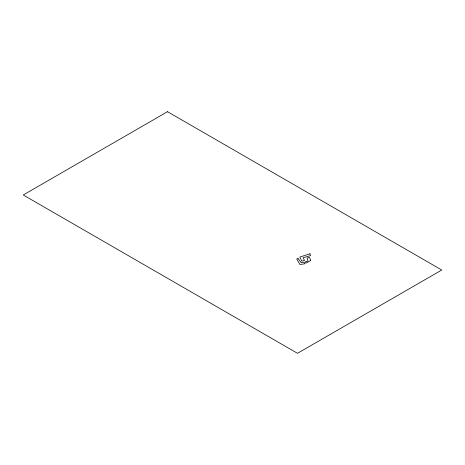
<?xml version="1.0" encoding="UTF-8"?>
<svg xmlns="http://www.w3.org/2000/svg" width="465" height="465" viewBox="0 0 465 465"><rect width="100%" height="100%" fill="white"/><g stroke="black" fill="none" stroke-linecap="round" stroke-linejoin="round"><path stroke-width="0.7" d="M167.51 111.693L23.25 194.98L297.49 353.307L441.75 270.02L167.51 111.693M310.667 260.499L306.208 263.074L305.203 261.888L307.935 261.103L307.092 258.017L309.58 257.505L310.667 260.499M298.048 258.499L296.722 258.941L299.937 264.509L305.081 263.725L304 262.167L301.186 262.725L298.048 258.499M309.905 253.791L299.78 257.087L301.866 261.173L304.517 260.383L303.11 257.715L310.544 255.651L309.905 253.791"/></g></svg>
